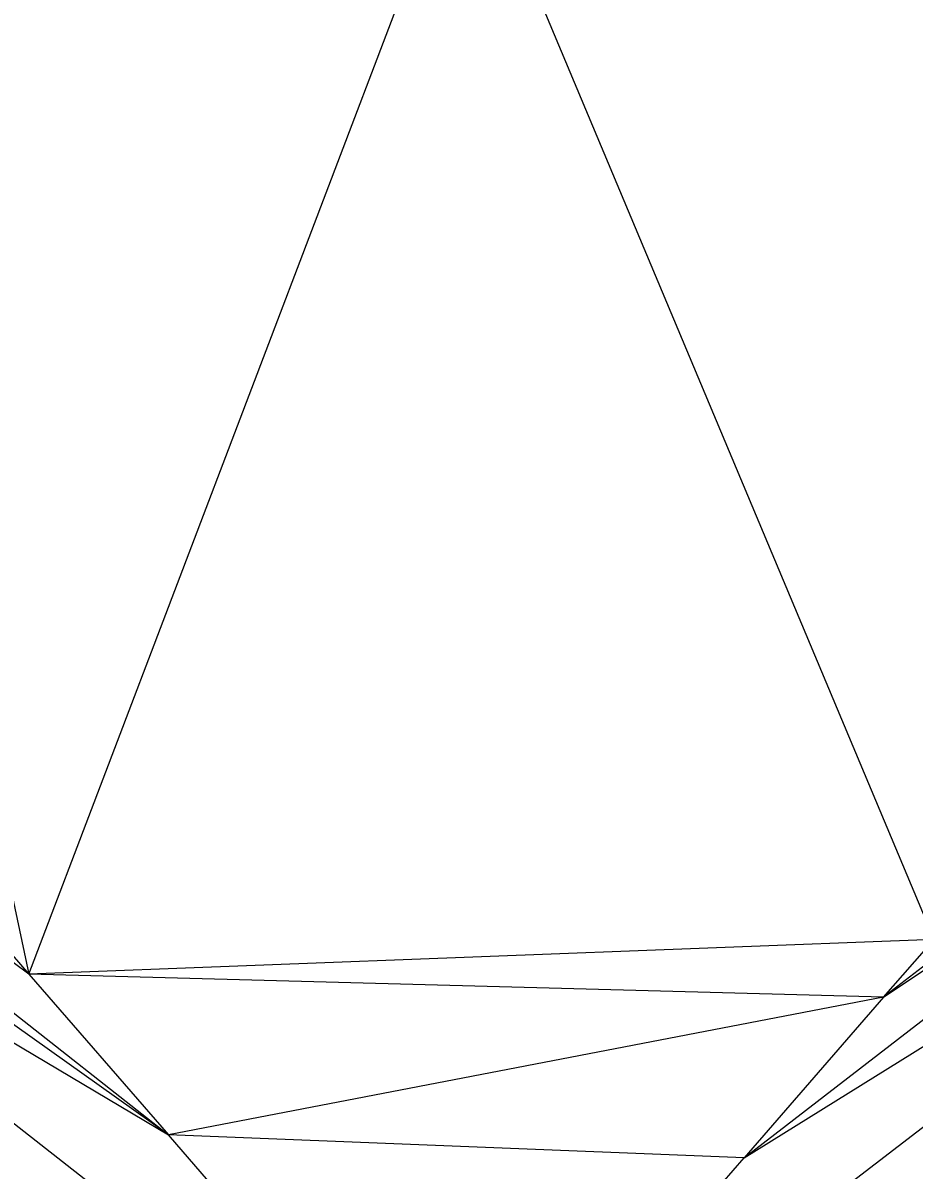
# Model space of a CAD drawing. Header units: inches. Extents: x 21806 to 26875, y -23174 to -20350.
# Drawn here: x 25518.431 to 25520.657, y -22409.987 to -22407.12 of the extents above; entities that cross this region are included whole.
import ezdxf

# ---------------------------------------------------------------- set-up
doc = ezdxf.new("R2010")
doc.units = ezdxf.units.IN
doc.header["$MEASUREMENT"] = 0
for name, color, linetype, lineweight in [('A-ANNO-DIMS', 211, 'Continuous', 9), ('A-ANNO-DIMS-128', 211, 'Continuous', 9), ('A-GENM', 13, 'Continuous', 9)]:
    doc.layers.add(name, color=color, linetype=linetype, lineweight=lineweight)
doc.styles.add('Arial', font='arial.ttf', dxfattribs={"height": 11.802395})
doc.dimstyles.new('Linear_-_3_32__Arial_3', dxfattribs={"dimscale": 12, "dimtxt": 12, "dimasz": 1.333333, "dimexe": 1, "dimexo": 0.666667, "dimgap": 0.666667, "dimtad": 1, "dimdec": 0, "dimzin": 1, "dimdsep": 46, "dimlunit": 4, "dimtxsty": 'Arial', "dimblk1": 'OBLIQUE', "dimblk2": 'OBLIQUE', "dimsah": 1, "dimcen": 0.09, "dimdle": 1, "dimazin": 0, "dimtfac": 1, "dimtdec": 4, "dimtix": 1, "dimtmove": 0, "dimatfit": 3, "dimfxl": 1, "dimtvp": 1, "dimtfill": 1, "dimfrac": 2, "dimtolj": 1, "dimtzin": 0, "dimarcsym": 2})

# ---------------------------------------------------------------- blocks, each defined once
blk = doc.blocks.new('Drinking_Founta_Floor Plan0')
at = {"layer": 'A-GENM'}
for p, q in [((22.9068, 20.8134), (23.9995, 23.6874)), ((25.1685, 20.8998), (23.9995, 23.6874)), ((22.3062, 23.6273), (22.9068, 20.8134)), ((22.9068, 20.8134), (19.7925, 23.1395)), ((19.7925, 23.1395), (23.2554, 20.412)), ((23.2554, 20.412), (19.6226, 22.9989)), ((26.3228, 21.7421), (25.0425, 20.7562)), ((24.6939, 20.3549), (26.3638, 21.6425)), ((25.0425, 20.7562), (26.3638, 21.6425)), ((23.9995, 19.5551), (26.5279, 21.496)), ((24.6939, 20.3549), (26.5279, 21.496)), ((23.9995, 19.5551), (21.7993, 21.2777)), ((21.7993, 21.2777), (23.2554, 20.412)), ((22.5112, 21.2704), (22.9068, 20.8134)), ((25.1685, 20.8998), (22.9068, 20.8134)), ((25.0425, 20.7562), (25.1685, 20.8998)), ((25.0425, 20.7562), (22.9068, 20.8134)), ((22.9068, 20.8134), (23.2554, 20.412)), ((25.0425, 20.7562), (23.2554, 20.412)), ((25.0425, 20.7562), (24.6939, 20.3549)), ((23.9995, 19.5551), (23.2554, 20.412)), ((24.6939, 20.3549), (23.2554, 20.412)), ((23.9995, 19.5551), (24.6939, 20.3549))]:
    blk.add_line(p, q, dxfattribs=at)
blk = doc.blocks.new('Locker Rooms_Ryan_ifc-1-First Floor Plan')
at = {"lineweight": 9}
blk.add_blockref('Drinking_Founta_Floor Plan0', (25495.5386, -22430.3109), dxfattribs=at)
blk = doc.blocks.new('DIMBLOCK18-First Floor Plan')
at = {"layer": 'A-ANNO-DIMS-128'}
for p, q in [((25511.8902, -22302.6251), (25511.8902, -22287.777)), ((25849.6402, -22596.4122), (25849.6402, -22287.777)), ((25511.8902, -22299.777), (25849.6402, -22299.777)), ((25511.8902, -22299.777), (25511.8902, -22302.6251)), ((25849.6402, -22299.777), (25849.6402, -22596.4122))]:
    blk.add_line(p, q, dxfattribs=at)
at = {"layer": 'A-ANNO-DIMS-128', "lineweight": 50}
for p, q in [((25511.8902, -22299.777), (25519.8902, -22291.777)), ((25849.6402, -22299.777), (25857.6402, -22291.777)), ((25511.8902, -22299.777), (25503.8902, -22307.777)), ((25849.6402, -22299.777), (25841.6402, -22307.777))]:
    blk.add_line(p, q, dxfattribs=at)
at = {"layer": 'A-ANNO-DIMS-128', "color": 0, "insert": (25655.2883, -22276.4669), "char_height": 11.8024, "width": 61.144615, "attachment_point": 1, "line_spacing_factor": 0.938532, "style": 'Arial', "bg_fill": 3, "box_fill_scale": 1.25, "bg_fill_color": 0, "bg_fill_transparency": 0}
blk.add_mtext('28\' - 2"', dxfattribs=at)
blk = doc.blocks.new('_Oblique')
at = {"color": 0, "linetype": 'ByBlock', "lineweight": -2}
blk.add_line((-0.5, -0.5), (0.5, 0.5), dxfattribs=at)

msp = doc.modelspace()

# ---------------------------------------------------------------- dimensions: what is measured, and where the dimension line sits
at = {"layer": 'A-ANNO-DIMS'}
dim = msp.add_linear_dim(base=(25849.6402, -22299.777), p1=(25511.8902, -22310.6251), p2=(25849.6402, -22604.4122), dimstyle='Linear_-_3_32__Arial_3', override={"dimpost": '<>', "dimfxl": 447.644825}, dxfattribs=at)
dim.commit()
dim.dimension.update_dxf_attribs({"geometry": 'DIMBLOCK18-First Floor Plan', "text_midpoint": (25680.7652, -22285.751)})

# ---------------------------------------------------------------- next in the draw order: block references
at = {"lineweight": 5}
msp.add_blockref('Locker Rooms_Ryan_ifc-1-First Floor Plan', (0, 0), dxfattribs=at)

doc.saveas('drawing.dxf')
